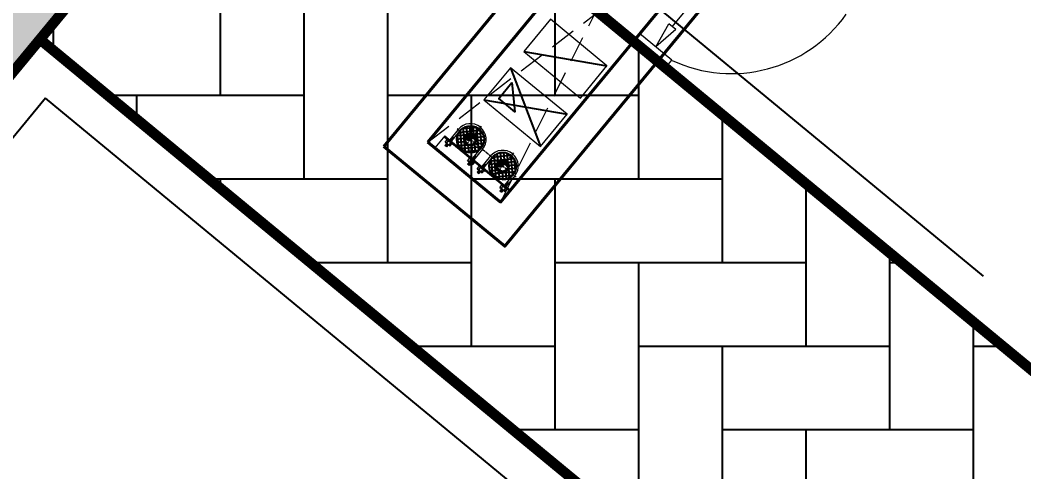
# Model space of a CAD drawing. Header units: millimetres. Extents: x -1307397 to 11565522512, y -626897 to 1138105.
# Drawn here: x 137219 to 142020, y 135337 to 137499 of the extents above; entities that cross this region are included whole.
import ezdxf

# ---------------------------------------------------------------- set-up
doc = ezdxf.new("R2010")
doc.units = ezdxf.units.MM
doc.header["$MEASUREMENT"] = 0
for name, pattern in [('CENTER', [2, 1.25, -0.25, 0.25, -0.25]), ('HIDDEN', [0.375, 0.25, -0.125]), ('Xref_NT1+NT2_MBDV Cot vach_220729$0$CENTERX2', [4, 2.5, -0.5, 0.5, -0.5])]:
    doc.linetypes.add(name, pattern=pattern)
for name, color, linetype, lineweight in [('KT-lomo nuoc', 3, 'HIDDEN', 5), ('KT-Net cat', 1, 'Continuous', 40), ('SPE-MEP-HVAC', 140, 'Continuous', 0), ('SPE-MEP-M-SLAB OPENING', 4, 'Continuous', 0), ('SPE-MEP-M-WALL OPENING', 81, 'Continuous', 0), ('SPE-MEP-Plumbing', 90, 'Continuous', 0)]:
    doc.layers.add(name, color=color, linetype=linetype, lineweight=lineweight)
for name, color, linetype in [('KT-Net manh', 139, 'Continuous'), ('KT-Tuong', 1, 'Continuous'), ('M-CHILLEDWTR-35CHW', 63, 'CHW'), ('M-GENERAL-15', 6, 'Continuous'), ('MEP-H-N-FITTING-35', 2, 'Continuous'), ('MEP-M-DUCT-15', 6, 'Continuous'), ('MEP-M-DUCT-25', 7, 'Continuous'), ('SPE-MEP-General', 71, 'Continuous')]:
    doc.layers.add(name, color=color, linetype=linetype)
doc.styles.add('AUDIT_D_220808132811-16', font='txt')
doc.styles.get("Standard").update_dxf_attribs({"font": 'arial.ttf'})
doc.linetypes.add('CHW', pattern='A,10,-3.4,["CHW",AUDIT_D_220808132811-16,S=1.8,R=0,X=-2.8,Y=-0.77],-3.4', length=16.8)
doc.dimstyles.new('SPE-DIM25', dxfattribs={"dimscale": 25, "dimtxt": 2.5, "dimasz": 2.5, "dimexe": 1.25, "dimexo": 0.625, "dimtad": 1, "dimdec": 0, "dimtxsty": 'Standard', "dimcen": 2.5, "dimadec": 0, "dimazin": 0, "dimtfac": 1, "dimtdec": 0, "dimtmove": 0, "dimatfit": 3, "dimldrblk": 'CLOSEDBLANK', "dimfxl": 1, "dimarcsym": 0})
doc.dimstyles.new('SPE-DIM50', dxfattribs={"dimscale": 50, "dimtxt": 2.5, "dimasz": 2.5, "dimexe": 1.25, "dimexo": 0.625, "dimtad": 1, "dimdec": 0, "dimtxsty": 'Standard', "dimblk": 'CLOSEDBLANK', "dimcen": 2.5, "dimadec": 0, "dimazin": 0, "dimtfac": 1, "dimtdec": 0, "dimtmove": 0, "dimatfit": 3, "dimldrblk": 'CLOSEDBLANK', "dimfxl": 1, "dimarcsym": 0})

# ---------------------------------------------------------------- blocks, each defined once
blk = doc.blocks.new('*U586')
at = {"color": 0}
blk.add_lwpolyline([(0, 0), (350, 0), (350, 200), (0, 200)], close=True, dxfattribs=at)
at = {"layer": 'MEP-M-DUCT-15'}
blk.add_lwpolyline([(50, 150), (150, 50), (50, 50), (50, 150)], dxfattribs=at)
for points in [[(50, 50), (50, 150), (150, 50), (50, 50)], [(150, 50), (300, 150), (50, 150), (150, 50)]]:
    blk.add_solid(points, dxfattribs=at)
at = {"layer": 'MEP-M-DUCT-25'}
for p, q in [((0, 200), (350, 0)), ((0, 0), (350, 200))]:
    blk.add_line(p, q, dxfattribs=at)
blk = doc.blocks.new('*U587')
at = {"color": 0}
blk.add_lwpolyline([(0, 0), (350, 0), (350, 200), (0, 200)], close=True, dxfattribs=at)
at = {"layer": 'MEP-M-DUCT-15'}
for points in [[(50, 50), (50, 150), (150, 50), (50, 50)], [(300, 150), (50, 150), (150, 50), (300, 150)]]:
    blk.add_solid(points, dxfattribs=at)
at = {"layer": 'MEP-M-DUCT-25'}
blk.add_line((0, 0), (350, 200), dxfattribs=at)
blk = doc.blocks.new('CHILLED-DN50')
at = {"layer": 'M-CHILLEDWTR-35CHW'}
for points in [[(-100, -96), (-100, -70, -1), (-126, -70, 0.414214)], [(-100, -70), (-74, -70, 1)], [(-100, -96, 0.414214), (-74, -70), (-100, -70)], [(74, -70, 1), (100, -70), (100, -96, -0.414214)], [(100, -70), (126, -70, 1)], [(100, -96, 0.414214), (126, -70), (100, -70)]]:
    blk.add_hatch(color=256, dxfattribs=at).paths.add_polyline_path(points)
at = {"layer": 'M-GENERAL-15'}
h = blk.add_hatch(dxfattribs=at)
h.set_pattern_fill('ANSI37', color=256, scale=5, style=0)
h.set_pattern_definition([(45, (500, 1402.5), (-11.22532, 11.22532), []), (135, (500, 1402.5), (-11.22532, -11.22532), [])])
edge = h.paths.add_edge_path()
edge.add_arc((-100, -70), 65, 0, 360)
edge = h.paths.add_edge_path(flags=17)
edge.add_arc((-100, -70), 30, 0, 360)
h = blk.add_hatch(dxfattribs=at)
h.set_pattern_fill('ANSI37', color=256, scale=5, style=0)
h.set_pattern_definition([(135, (-500, 1402.5), (11.22532, 11.22532), []), (45, (-500, 1402.5), (11.22532, -11.22532), [])])
edge = h.paths.add_edge_path()
edge.add_arc((100, -70), 65, 0, 360)
edge = h.paths.add_edge_path(flags=17)
edge.add_arc((100, -70), 30, 0, 360)
for p, q in [((205, 70), (-205, 70)), ((-205, -5), (-205, 70)), ((205, 65), (-205, 65)), ((205, -5), (205, 70)), ((205, 0), (-205, 0)), ((-190, 2.9), (-190, 0.4)), ((-150, 2.9), (-190, 2.9)), ((-185, 17.9), (-185, 2.9)), ((-155, 17.9), (-185, 17.9)), ((-177.5, 2.9), (-177.5, 12.8)), ((-165, 30.4), (-175, 30.4)), ((-175, 17.9), (-175, 30.4)), ((-165, 26.1), (-175, 26.1)), ((-165, 22.1), (-175, 22.1)), ((-165, 17.9), (-165, 30.4)), ((-162.5, 2.9), (-162.5, 12.8)), ((-155, 17.9), (-155, 2.9)), ((-150, 2.9), (-150, 0.4)), ((-50, 2.9), (-50, 0.4)), ((-10, 2.9), (-50, 2.9)), ((-45, 17.9), (-45, 2.9)), ((-15, 17.9), (-45, 17.9)), ((-37.5, 2.9), (-37.5, 12.8)), ((-25, 30.4), (-35, 30.4)), ((-35, 17.9), (-35, 30.4)), ((-25, 26.1), (-35, 26.1)), ((-25, 22.1), (-35, 22.1)), ((-25, 17.9), (-25, 30.4)), ((-22.5, 2.9), (-22.5, 12.8)), ((-15, 17.9), (-15, 2.9)), ((-10, 2.9), (-10, 0.4)), ((10, 2.9), (10, 0.4)), ((10, 2.9), (50, 2.9)), ((15, 17.9), (15, 2.9)), ((15, 17.9), (45, 17.9)), ((22.5, 2.9), (22.5, 12.8)), ((25, 30.4), (35, 30.4)), ((25, 17.9), (25, 30.4)), ((25, 26.1), (35, 26.1)), ((25, 22.1), (35, 22.1)), ((35, 17.9), (35, 30.4)), ((37.5, 2.9), (37.5, 12.8)), ((45, 17.9), (45, 2.9)), ((50, 2.9), (50, 0.4)), ((150, 2.9), (150, 0.4)), ((150, 2.9), (190, 2.9)), ((155, 17.9), (155, 2.9)), ((155, 17.9), (185, 17.9)), ((162.5, 2.9), (162.5, 12.8)), ((165, 30.4), (175, 30.4)), ((165, 17.9), (165, 30.4)), ((165, 26.1), (175, 26.1)), ((165, 22.1), (175, 22.1)), ((175, 17.9), (175, 30.4)), ((177.5, 2.9), (177.5, 12.8)), ((185, 17.9), (185, 2.9)), ((190, 2.9), (190, 0.4)), ((205, -5), (-205, -5)), ((-175, -70), (-175, -5)), ((-165, -7.2), (-175, -7.2)), ((-165, -11.7), (-175, -11.7)), ((-165, -16.2), (-175, -16.2)), ((-165, -20.7), (-175, -20.7)), ((-165, -24.2), (-175, -24.2)), ((-165, -70), (-165, -5)), ((-35, -70), (-35, -5)), ((-25, -7.2), (-35, -7.2)), ((-25, -11.7), (-35, -11.7)), ((-25, -16.2), (-35, -16.2)), ((-25, -20.7), (-35, -20.7)), ((-25, -24.2), (-35, -24.2)), ((-25, -70), (-25, -5)), ((25, -70), (25, -5)), ((25, -7.2), (35, -7.2)), ((25, -11.7), (35, -11.7)), ((25, -16.2), (35, -16.2)), ((25, -20.7), (35, -20.7)), ((25, -24.2), (35, -24.2)), ((35, -70), (35, -5)), ((165, -70), (165, -5)), ((165, -7.2), (175, -7.2)), ((165, -11.7), (175, -11.7)), ((165, -16.2), (175, -16.2)), ((165, -20.7), (175, -20.7)), ((165, -24.2), (175, -24.2)), ((175, -70), (175, -5))]:
    blk.add_line(p, q)
at = {"color": 8, "linetype": 'CENTER', "ltscale": 10}
for p, q in [((-100, -152), (-100, 3.5)), ((100, -152), (100, 3.5)), ((182.8, -70), (-184.5, -70))]:
    blk.add_line(p, q, dxfattribs=at)
for centre, radius, start, end in [((-184.1, 11.1), 6.83, 14.3721, 97.4324), ((-170, 9.8), 8.08, 21.8045, 158.1955), ((-155.9, 11.1), 6.83, 82.5676, 165.6279), ((-44.1, 11.1), 6.83, 14.3721, 97.4324), ((-30, 9.8), 8.08, 21.8045, 158.1955), ((-15.9, 11.1), 6.83, 82.5676, 165.6279), ((15.9, 11.1), 6.83, 14.3721, 97.4324), ((30, 9.8), 8.08, 21.8045, 158.1955), ((44.1, 11.1), 6.83, 82.5676, 165.6279), ((155.9, 11.1), 6.83, 14.3721, 97.4324), ((170, 9.8), 8.08, 21.8045, 158.1955), ((184.1, 11.1), 6.83, 82.5676, 165.6279), ((-100, -70), 75, 180, 0), ((100, -70), 75, 180, 0)]:
    blk.add_arc(centre, radius, start, end)
at = {"color": 2}
for centre, start, end in [((-113, -70), 180, 0), ((-87, -70), 0, 180), ((87, -70), 180, 0), ((113, -70), 0, 180)]:
    blk.add_arc(centre, 13, start, end, dxfattribs=at)
at = {"layer": 'M-CHILLEDWTR-35CHW'}
for centre, radius in [((-100, -70), 65), ((-100, -70), 30), ((-100, -70), 26), ((100, -70), 65), ((100, -70), 30), ((100, -70), 26)]:
    blk.add_circle(centre, radius, dxfattribs=at)
blk = doc.blocks.new('*U597')
blk.add_blockref('CHILLED-DN50', (205, 5))
blk = doc.blocks.new('_ClosedBlank')
at = {"linetype": 'ByBlock', "lineweight": -2}
for p, q in [((-1, 0.167), (0, 0)), ((-1, 0.167), (-1, -0.167)), ((0, 0), (-1, -0.167))]:
    blk.add_line(p, q, dxfattribs=at)
blk = doc.blocks.new('*D578')
at = {"layer": 'Defpoints', "color": 0, "transparency": 16777216}
for p in [(-46532.3, 1549368.3, 0), (-45832.3, 1549369.8), (-45832.3, 1549255, 0)]:
    blk.add_point(p, dxfattribs=at)
at = {"layer": 'SPE-MEP-Plumbing', "color": 0, "lineweight": -2, "transparency": 16777216}
for p, q in [((-46532.3, 1549399.6), (-46532.3, 1549432.3)), ((-45832.3, 1549286.2), (-45832.3, 1549432.3)), ((-46407.3, 1549369.8), (-45957.3, 1549369.8))]:
    blk.add_line(p, q, dxfattribs=at)
at = {"layer": 'SPE-MEP-Plumbing', "color": 0, "lineweight": -2, "transparency": 16777216, "xscale": 125, "yscale": 125, "zscale": 125, "rotation": 180}
blk.add_blockref('_ClosedBlank', (-46532.3, 1549369.8), dxfattribs=at)
at = {"layer": 'SPE-MEP-Plumbing', "color": 0, "lineweight": -2, "transparency": 16777216, "xscale": 125, "yscale": 125, "zscale": 125}
blk.add_blockref('_ClosedBlank', (-45832.3, 1549369.8), dxfattribs=at)
at = {"layer": 'SPE-MEP-Plumbing', "color": 0, "transparency": 16777216, "insert": (-46182.3, 1549464.8), "char_height": 125, "attachment_point": 5}
blk.add_mtext('700', dxfattribs=at)
blk = doc.blocks.new('*D581')
at = {"layer": 'Defpoints', "color": 0, "transparency": 16777216}
for p in [(179.7, 394.7, 0), (479.2, 425.4), (479.2, 423.2)]:
    blk.add_point(p, dxfattribs=at)
at = {"layer": 'MEP-H-N-FITTING-35', "color": 0, "lineweight": -2, "transparency": 16777216}
for p, q in [((179.7, 410.3), (179.7, 454.4)), ((242.2, 423.2), (416.7, 423.2)), ((479.2, 409.8), (479.2, 391.9))]:
    blk.add_line(p, q, dxfattribs=at)
at = {"layer": 'MEP-H-N-FITTING-35', "color": 0, "transparency": 16777216}
for points in [[(242.2, 433.6), (242.2, 412.8), (179.7, 423.2)], [(416.7, 433.6), (416.7, 412.8), (479.2, 423.2)]]:
    blk.add_solid(points, dxfattribs=at)
at = {"layer": 'MEP-H-N-FITTING-35', "color": 0, "transparency": 16777216, "insert": (329.5, 470.7), "char_height": 62.5, "attachment_point": 5}
blk.add_mtext('300', dxfattribs=at)
blk = doc.blocks.new('*D582')
at = {"layer": 'Defpoints', "color": 0, "transparency": 16777216}
for p in [(479.2, 425.4), (479.2, 423.2), (778.8, 394.7, 0)]:
    blk.add_point(p, dxfattribs=at)
at = {"layer": 'MEP-H-N-FITTING-35', "color": 0, "lineweight": -2, "transparency": 16777216}
for p, q in [((778.8, 410.3), (778.8, 454.4)), ((479.2, 409.8), (479.2, 391.9)), ((716.3, 423.2), (541.7, 423.2))]:
    blk.add_line(p, q, dxfattribs=at)
at = {"layer": 'MEP-H-N-FITTING-35', "color": 0, "transparency": 16777216}
for points in [[(541.7, 433.6), (541.7, 412.8), (479.2, 423.2)], [(716.3, 433.6), (716.3, 412.8), (778.8, 423.2)]]:
    blk.add_solid(points, dxfattribs=at)
at = {"layer": 'MEP-H-N-FITTING-35', "color": 0, "transparency": 16777216, "insert": (629, 470.7), "char_height": 62.5, "attachment_point": 5}
blk.add_mtext('300', dxfattribs=at)
blk = doc.blocks.new('*U632')
at = {"layer": 'KT-lomo nuoc', "ltscale": 500}
for p, q in [((286.7, 347.2), (1505.1, -1242.9)), ((1791.8, -895.7), (0, 0))]:
    blk.add_line(p, q, dxfattribs=at)
blk.add_lwpolyline([(286.7, 347.2), (1791.8, -895.7), (1505.1, -1242.9), (0, 0)], close=True, dxfattribs=at)
blk = doc.blocks.new('hotel typical riser-1 room')
at = {"layer": 'SPE-MEP-General', "elevation": 0}
blk.add_lwpolyline([(-47577.3, 1549468.5), (-45625.3, 1549468.5), (-45625.3, 1549918.8), (-47577.3, 1549918.8)], close=True, dxfattribs=at)
at = {"layer": 'SPE-MEP-Plumbing', "elevation": 0}
blk.add_lwpolyline([(-46532.3, 1549469.8), (-46582.3, 1549469.8), (-46582.3, 1549269.8), (-46532.3, 1549269.8)], close=True, dxfattribs=at)
at = {"layer": 'SPE-MEP-Plumbing'}
blk.add_arc((-45882.1, 1549436.2, 0), 671.5, 194.4562, 274.2468, dxfattribs=at)
at = {"layer": 'SPE-MEP-M-SLAB OPENING', "rotation": 90}
blk.add_blockref('*U597', (-47502.3, 1549466.9, 0), dxfattribs=at)
at = {"layer": 'SPE-MEP-M-WALL OPENING', "color": 4, "rotation": 270}
blk.add_blockref('*U586', (-47250.5, 1549841.9, 0), dxfattribs=at)
at = {"layer": 'SPE-MEP-M-WALL OPENING', "color": 1, "rotation": 270}
blk.add_blockref('*U587', (-46950.5, 1549841.9, 0), dxfattribs=at)
at = {"layer": 'SPE-MEP-Plumbing'}
dim = blk.add_linear_dim(base=(-45832.3, 1549369.8, 0), p1=(-46532.3, 1549368.3, 0), p2=(-45832.3, 1549255, 0), dimstyle='SPE-DIM50', dxfattribs=at)
dim.commit()
dim.dimension.update_dxf_attribs({"geometry": '*D578', "text_midpoint": (-46182.3, 1549464.8, 0)})
blk = doc.blocks.new('A$C290F11E9')
at = {"layer": 'MEP-H-N-FITTING-35'}
dim = blk.add_linear_dim(base=(479.2419, 423.1874, 0.0447), p1=(179.7119, 394.6672, 0.0447), p2=(479.2419, 425.4182, 0.0447), dimstyle='SPE-DIM25', dxfattribs=at)
dim.commit()
dim.dimension.update_dxf_attribs({"geometry": '*D581', "text_midpoint": (329.4769, 470.7445, 0.0447)})
dim = blk.add_linear_dim(base=(479.2, 423.2, 0), p1=(778.8, 394.7, 0), p2=(479.2, 425.4, 0), angle=180, dimstyle='SPE-DIM25', dxfattribs=at)
dim.commit()
dim.dimension.update_dxf_attribs({"geometry": '*D582', "text_midpoint": (629, 470.7, 0)})
blk = doc.blocks.new('A$C38114C1F')
at = {"layer": 'SPE-MEP-HVAC'}
blk.add_blockref('hotel typical riser-1 room', (74053.4, -1522601.1, 0), dxfattribs=at)
at = {"layer": 'SPE-MEP-HVAC', "color": 1, "xscale": -1, "rotation": 270}
blk.add_blockref('A$C290F11E9', (27544, 22661.6, 0), dxfattribs=at)

msp = doc.modelspace()

# ---------------------------------------------------------------- hatches: boundary and pattern name
at = {"layer": 'KT-Net manh'}
h = msp.add_hatch(dxfattribs=at)
h.set_pattern_fill('AR-PARQ1', color=256, scale=100)
h.paths.add_polyline_path([(143936.7, 145425.2), (147098, 142814.4), (148053.2, 143971), (146823.5, 144986.6, 0.172404), (143573.6, 146574.1, 0.150491), (140472.7, 145930.4, 0.090489), (137346.9, 143556.8, -0.00073), (135496.4, 141329.5), (109788.2, 110206.8), (109945.9, 110076.6), (110073.2, 110230.8), (112000.9, 108638.9), (111873.5, 108484.7), (115651.9, 105364.3), (121128.1, 111995.4), (126872.3, 107251.7), (128145.8, 108793.8), (119548.5, 115893.7)])
h.paths.add_polyline_path([(114912.7, 116090.8), (115676.8, 117016.1), (116602.1, 116252), (115837.9, 115326.7)], flags=16)
h.paths.add_polyline_path([(121441.5, 122112), (121696.2, 122420.4), (123623.8, 120828.5), (123369.1, 120520.1)], flags=16)
h.paths.add_polyline_path([(125610.4, 129044.5), (126374.5, 129969.8), (127299.8, 129205.7), (126535.6, 128280.4)], flags=16)
h.paths.add_polyline_path([(131213.9, 135829.8), (131468.6, 136138.3), (133396.3, 134546.3), (133141.6, 134237.9)], flags=16)
h.paths.add_polyline_path([(139253, 143288.2), (139507.7, 143596.6), (140818.1, 142514.5), (140563.4, 142206.2)], flags=16)
at = {"layer": 'KT-Net manh', "transparency": 33554618}
h = msp.add_hatch(dxfattribs=at)
h.set_pattern_fill('AR-HBONE', color=256, scale=100, angle=45)
h.set_pattern_definition([(90, (222978, 18737), (-400, 400), [1200, -400]), (180, (222978, 19137), (-400, 400), [1200, -400])])
h.paths.add_polyline_path([(138460.5, 138794.1), (153187.7, 126631.8), (152041.5, 125243.9), (137314.3, 137406.2)])

# ---------------------------------------------------------------- linework, layer by layer
at = {"layer": 'KT-Net manh', "color": 3, "linetype": 'Xref_NT1+NT2_MBDV Cot vach_220729$0$CENTERX2', "ltscale": 2, "const_width": 50}
msp.add_lwpolyline([(135496.4, 141329.5, 0.00073), (137346.9, 143556.8, -0.090489), (140472.7, 145930.4, -0.150491), (143573.6, 146574.1, -0.172404), (146823.5, 144986.6), (148053.2, 143971), (147098, 142814.4), (143936.7, 145425.2), (119548.5, 115893.7), (128145.8, 108793.8), (126872.3, 107251.7), (121128.1, 111995.4), (115651.9, 105364.3), (111873.5, 108484.7), (112000.9, 108638.9), (110073.2, 110230.8), (109945.9, 110076.6), (109788.2, 110206.8), (135496.4, 141329.5)], format="xyb", dxfattribs=at)
at = {"layer": 'KT-Net manh', "color": 2, "linetype": 'HIDDEN', "ltscale": 10, "const_width": 50, "elevation": 0}
msp.add_lwpolyline([(138460.5, 138794.1), (153187.7, 126631.8), (152041.5, 125243.9), (137314.3, 137406.2)], close=True, dxfattribs=at)
at = {"layer": 'KT-Tuong'}
for p, q in [((153187.7, 126631.8), (138460.5, 138794.1)), ((141826.3, 136273.9), (138742.1, 138821)), ((137314.3, 137406.2, 0), (119548.5, 115893.7, 0)), ((143482.8, 132312.1), (137314.3, 137406.2)), ((137341.2, 137124.6, 0), (119830.1, 115920.6, 0)), ((143355.4, 132157.8), (137341.2, 137124.6))]:
    msp.add_line(p, q, dxfattribs=at)

# ---------------------------------------------------------------- next in the draw order: block references
at = {"layer": 'SPE-MEP-General', "rotation": 50.48460169433423}
msp.add_blockref('A$C38114C1F', (143398.5, 99106.3, 0), dxfattribs=at)

# ---------------------------------------------------------------- next in the draw order: linework, layer by layer
at = {"layer": 'KT-Net cat', "elevation": 0}
for points in [[(138958.6, 136894.1), (140392.6, 138630.5), (140971.1, 138152.7), (139537.1, 136416.4)], [(139169.8, 136914.3), (140412.8, 138419.3), (140759.9, 138132.6), (139517, 136627.6)]]:
    msp.add_lwpolyline(points, close=True, dxfattribs=at)

# ---------------------------------------------------------------- next in the draw order: block references
at = {"layer": 'KT-lomo nuoc', "linetype": 'HIDDEN', "extrusion": (2.76442e-13, 3.34742e-13, -1), "zscale": -1, "rotation": 349.1023465244098}
msp.add_blockref('*U632', (-140759.9, 138132.6, 0), dxfattribs=at)

doc.saveas('drawing.dxf')
